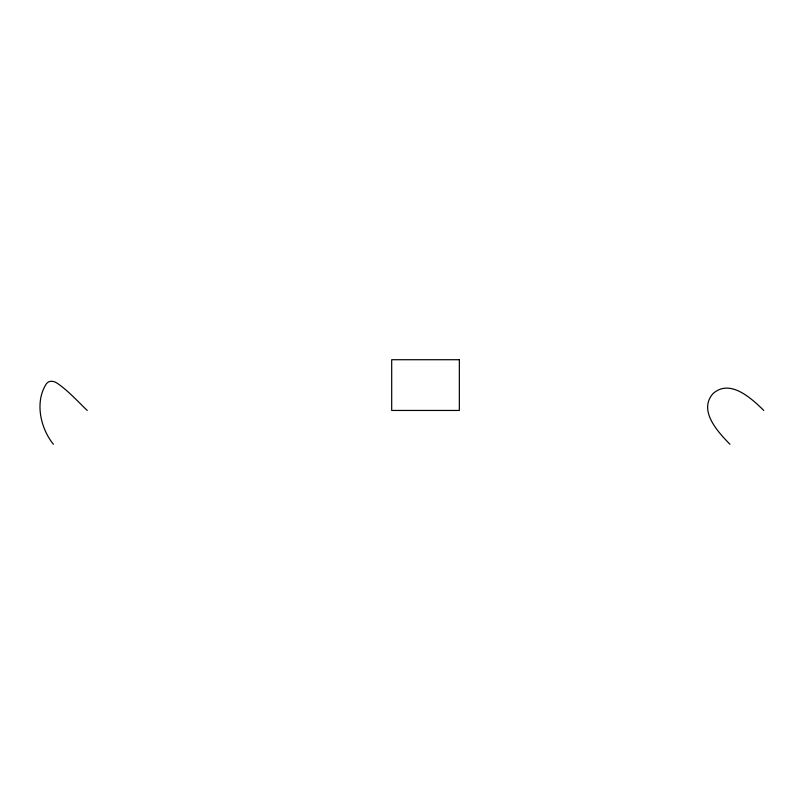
<?xml version="1.0" encoding="UTF-8"?>
<svg xmlns="http://www.w3.org/2000/svg" width="804" height="804" viewBox="0 0 804 804"><rect width="100%" height="100%" fill="white"/><g stroke="black" fill="none" stroke-linecap="round" stroke-linejoin="round"><path stroke-width="1.21" d="M763.8 410.452C751.549 398.462 730.102 378.423 713.058 393.548C697.932 410.583 717.982 432.029 729.972 444.28M87.234 410.452C77.546 401.216 68.521 391.056 57.466 383.397C54.33 381.086 49.466 380.001 46.642 383.397C34.471 401.487 40.321 428.13 53.406 444.28M459.345 359.72L391.689 359.72L391.689 410.452L459.345 410.452L459.345 359.72"/></g></svg>
